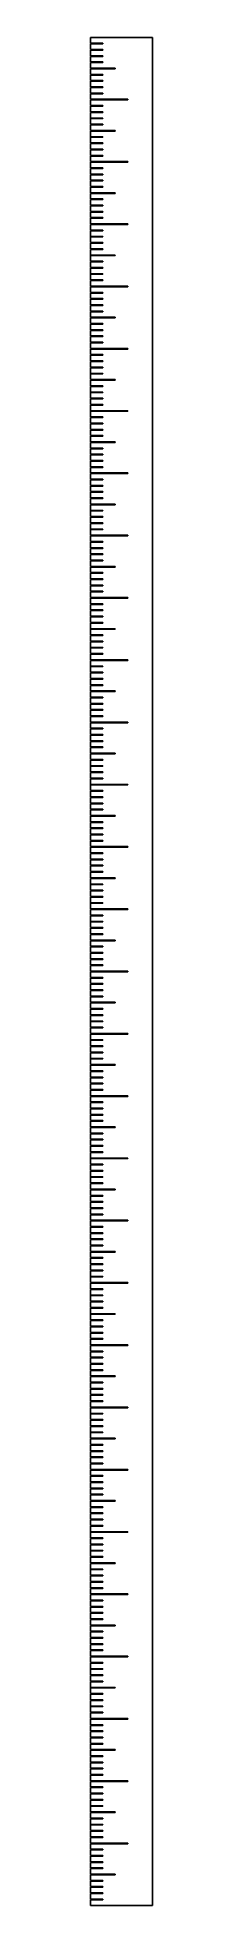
# Model space of a CAD drawing. Header units: metres. Extents: x 0 to 10, y 0 to 300.
import ezdxf

# ---------------------------------------------------------------- set-up
doc = ezdxf.new("R2010")
doc.units = ezdxf.units.M

msp = doc.modelspace()

# ---------------------------------------------------------------- linework, layer by layer
for p, q in [((10, 300), (0, 300)), ((0, 300), (0, 299.05)), ((10, 0), (10, 300)), ((0, 299.05), (2, 299.05)), ((2, 298.95), (0, 298.95)), ((0, 298.95), (0, 298.05)), ((0, 298.05), (2, 298.05)), ((2, 297.95), (0, 297.95)), ((0, 297.95), (0, 297.05)), ((0, 297.05), (2, 297.05)), ((2, 299.05), (2, 298.95)), ((2, 298.05), (2, 297.95)), ((2, 297.05), (2, 296.95)), ((2, 296.95), (0, 296.95)), ((0, 296.95), (0, 296.05)), ((0, 296.05), (2, 296.05)), ((2, 295.95), (0, 295.95)), ((0, 295.95), (0, 295.05)), ((0, 295.05), (4, 295.05)), ((4, 294.95), (0, 294.95)), ((0, 294.95), (0, 294.05)), ((0, 294.05), (2, 294.05)), ((2, 296.05), (2, 295.95)), ((2, 294.05), (2, 293.95)), ((4, 295.05), (4, 294.95)), ((2, 293.95), (0, 293.95)), ((0, 293.95), (0, 293.05)), ((0, 293.05), (2, 293.05)), ((2, 292.95), (0, 292.95)), ((0, 292.95), (0, 292.05)), ((0, 292.05), (2, 292.05)), ((2, 291.95), (0, 291.95)), ((0, 291.95), (0, 291.05)), ((0, 291.05), (2, 291.05)), ((2, 293.05), (2, 292.95)), ((2, 292.05), (2, 291.95)), ((2, 291.05), (2, 290.95)), ((2, 290.95), (0, 290.95)), ((0, 290.95), (0, 290.05)), ((0, 290.05), (6, 290.05)), ((6, 289.95), (0, 289.95)), ((0, 289.95), (0, 289.05)), ((0, 289.05), (2, 289.05)), ((2, 288.95), (0, 288.95)), ((0, 288.95), (0, 288.05)), ((0, 288.05), (2, 288.05)), ((2, 289.05), (2, 288.95)), ((2, 288.05), (2, 287.95)), ((6, 290.05), (6, 289.95)), ((2, 287.95), (0, 287.95)), ((0, 287.95), (0, 287.05)), ((0, 287.05), (2, 287.05)), ((2, 286.95), (0, 286.95)), ((0, 286.95), (0, 286.05)), ((0, 286.05), (2, 286.05)), ((2, 285.95), (0, 285.95)), ((0, 285.95), (0, 285.05)), ((0, 285.05), (4, 285.05)), ((2, 287.05), (2, 286.95)), ((2, 286.05), (2, 285.95)), ((4, 285.05), (4, 284.95)), ((4, 284.95), (0, 284.95)), ((0, 284.95), (0, 284.05)), ((0, 284.05), (2, 284.05)), ((2, 283.95), (0, 283.95)), ((0, 283.95), (0, 283.05)), ((0, 283.05), (2, 283.05)), ((2, 282.95), (0, 282.95)), ((0, 282.95), (0, 282.05)), ((0, 282.05), (2, 282.05)), ((2, 284.05), (2, 283.95)), ((2, 283.05), (2, 282.95)), ((2, 282.05), (2, 281.95)), ((2, 281.95), (0, 281.95)), ((0, 281.95), (0, 281.05)), ((0, 281.05), (2, 281.05)), ((2, 280.95), (0, 280.95)), ((0, 280.95), (0, 280.05)), ((0, 280.05), (6, 280.05)), ((6, 279.95), (0, 279.95)), ((0, 279.95), (0, 279.05)), ((0, 279.05), (2, 279.05)), ((2, 281.05), (2, 280.95)), ((2, 279.05), (2, 278.95)), ((6, 280.05), (6, 279.95)), ((2, 278.95), (0, 278.95)), ((0, 278.95), (0, 278.05)), ((0, 278.05), (2, 278.05)), ((2, 277.95), (0, 277.95)), ((0, 277.95), (0, 277.05)), ((0, 277.05), (2, 277.05)), ((2, 276.95), (0, 276.95)), ((0, 276.95), (0, 276.05)), ((0, 276.05), (2, 276.05)), ((2, 278.05), (2, 277.95)), ((2, 277.05), (2, 276.95)), ((2, 276.05), (2, 275.95)), ((2, 275.95), (0, 275.95)), ((0, 275.95), (0, 275.05)), ((0, 275.05), (4, 275.05)), ((4, 274.95), (0, 274.95)), ((0, 274.95), (0, 274.05)), ((0, 274.05), (2, 274.05)), ((2, 273.95), (0, 273.95)), ((0, 273.95), (0, 273.05)), ((0, 273.05), (2, 273.05)), ((2, 274.05), (2, 273.95)), ((2, 273.05), (2, 272.95)), ((4, 275.05), (4, 274.95)), ((2, 272.95), (0, 272.95)), ((0, 272.95), (0, 272.05)), ((0, 272.05), (2, 272.05)), ((2, 271.95), (0, 271.95)), ((0, 271.95), (0, 271.05)), ((0, 271.05), (2, 271.05)), ((2, 270.95), (0, 270.95)), ((0, 270.95), (0, 270.05)), ((0, 270.05), (6, 270.05)), ((2, 272.05), (2, 271.95)), ((2, 271.05), (2, 270.95)), ((6, 270.05), (6, 269.95)), ((6, 269.95), (0, 269.95)), ((0, 269.95), (0, 269.05)), ((0, 269.05), (2, 269.05)), ((2, 268.95), (0, 268.95)), ((0, 268.95), (0, 268.05)), ((0, 268.05), (2, 268.05)), ((2, 267.95), (0, 267.95)), ((0, 267.95), (0, 267.05)), ((0, 267.05), (2, 267.05)), ((2, 269.05), (2, 268.95)), ((2, 268.05), (2, 267.95)), ((2, 267.05), (2, 266.95)), ((2, 266.95), (0, 266.95)), ((0, 266.95), (0, 266.05)), ((0, 266.05), (2, 266.05)), ((2, 265.95), (0, 265.95)), ((0, 265.95), (0, 265.05)), ((0, 265.05), (4, 265.05)), ((4, 264.95), (0, 264.95)), ((0, 264.95), (0, 264.05)), ((0, 264.05), (2, 264.05)), ((2, 266.05), (2, 265.95)), ((2, 264.05), (2, 263.95)), ((4, 265.05), (4, 264.95)), ((2, 263.95), (0, 263.95)), ((0, 263.95), (0, 263.05)), ((0, 263.05), (2, 263.05)), ((2, 262.95), (0, 262.95)), ((0, 262.95), (0, 262.05)), ((0, 262.05), (2, 262.05)), ((2, 261.95), (0, 261.95)), ((0, 261.95), (0, 261.05)), ((0, 261.05), (2, 261.05)), ((2, 263.05), (2, 262.95)), ((2, 262.05), (2, 261.95)), ((2, 261.05), (2, 260.95)), ((2, 260.95), (0, 260.95)), ((0, 260.95), (0, 260.05)), ((0, 260.05), (6, 260.05)), ((6, 259.95), (0, 259.95)), ((0, 259.95), (0, 259.05)), ((0, 259.05), (2, 259.05)), ((2, 258.95), (0, 258.95)), ((0, 258.95), (0, 258.05)), ((0, 258.05), (2, 258.05)), ((2, 259.05), (2, 258.95)), ((2, 258.05), (2, 257.95)), ((6, 260.05), (6, 259.95)), ((2, 257.95), (0, 257.95)), ((0, 257.95), (0, 257.05)), ((0, 257.05), (2, 257.05)), ((2, 256.95), (0, 256.95)), ((0, 256.95), (0, 256.05)), ((0, 256.05), (2, 256.05)), ((2, 255.95), (0, 255.95)), ((0, 255.95), (0, 255.05)), ((0, 255.05), (4, 255.05)), ((2, 257.05), (2, 256.95)), ((2, 256.05), (2, 255.95)), ((4, 255.05), (4, 254.95)), ((4, 254.95), (0, 254.95)), ((0, 254.95), (0, 254.05)), ((0, 254.05), (2, 254.05)), ((2, 253.95), (0, 253.95)), ((0, 253.95), (0, 253.05)), ((0, 253.05), (2, 253.05)), ((2, 252.95), (0, 252.95)), ((0, 252.95), (0, 252.05)), ((0, 252.05), (2, 252.05)), ((2, 254.05), (2, 253.95)), ((2, 253.05), (2, 252.95)), ((2, 252.05), (2, 251.95)), ((2, 251.95), (0, 251.95)), ((0, 251.95), (0, 251.05)), ((0, 251.05), (2, 251.05)), ((2, 250.95), (0, 250.95)), ((0, 250.95), (0, 250.05)), ((0, 250.05), (6, 250.05)), ((6, 249.95), (0, 249.95)), ((0, 249.95), (0, 249.05)), ((0, 249.05), (2, 249.05)), ((2, 251.05), (2, 250.95)), ((2, 249.05), (2, 248.95)), ((6, 250.05), (6, 249.95)), ((2, 248.95), (0, 248.95)), ((0, 248.95), (0, 248.05)), ((0, 248.05), (2, 248.05)), ((2, 247.95), (0, 247.95)), ((0, 247.95), (0, 247.05)), ((0, 247.05), (2, 247.05)), ((2, 246.95), (0, 246.95)), ((0, 246.95), (0, 246.05)), ((0, 246.05), (2, 246.05)), ((2, 248.05), (2, 247.95)), ((2, 247.05), (2, 246.95)), ((2, 246.05), (2, 245.95)), ((2, 245.95), (0, 245.95)), ((0, 245.95), (0, 245.05)), ((0, 245.05), (4, 245.05)), ((4, 244.95), (0, 244.95)), ((0, 244.95), (0, 244.05)), ((0, 244.05), (2, 244.05)), ((2, 243.95), (0, 243.95)), ((0, 243.95), (0, 243.05)), ((0, 243.05), (2, 243.05)), ((2, 244.05), (2, 243.95)), ((2, 243.05), (2, 242.95)), ((4, 245.05), (4, 244.95)), ((2, 242.95), (0, 242.95)), ((0, 242.95), (0, 242.05)), ((0, 242.05), (2, 242.05)), ((2, 241.95), (0, 241.95)), ((0, 241.95), (0, 241.05)), ((0, 241.05), (2, 241.05)), ((2, 240.95), (0, 240.95)), ((0, 240.95), (0, 240.05)), ((0, 240.05), (6, 240.05)), ((2, 242.05), (2, 241.95)), ((2, 241.05), (2, 240.95)), ((6, 240.05), (6, 239.95)), ((6, 239.95), (0, 239.95)), ((0, 239.95), (0, 239.05)), ((0, 239.05), (2, 239.05)), ((2, 238.95), (0, 238.95)), ((0, 238.95), (0, 238.05)), ((0, 238.05), (2, 238.05)), ((2, 237.95), (0, 237.95)), ((0, 237.95), (0, 237.05)), ((0, 237.05), (2, 237.05)), ((2, 239.05), (2, 238.95)), ((2, 238.05), (2, 237.95)), ((2, 237.05), (2, 236.95)), ((2, 236.95), (0, 236.95)), ((0, 236.95), (0, 236.05)), ((0, 236.05), (2, 236.05)), ((2, 235.95), (0, 235.95)), ((0, 235.95), (0, 235.05)), ((0, 235.05), (4, 235.05)), ((4, 234.95), (0, 234.95)), ((0, 234.95), (0, 234.05)), ((0, 234.05), (2, 234.05)), ((2, 236.05), (2, 235.95)), ((2, 234.05), (2, 233.95)), ((4, 235.05), (4, 234.95)), ((2, 233.95), (0, 233.95)), ((0, 233.95), (0, 233.05)), ((0, 233.05), (2, 233.05)), ((2, 232.95), (0, 232.95)), ((0, 232.95), (0, 232.05)), ((0, 232.05), (2, 232.05)), ((2, 231.95), (0, 231.95)), ((0, 231.95), (0, 231.05)), ((0, 231.05), (2, 231.05)), ((2, 233.05), (2, 232.95)), ((2, 232.05), (2, 231.95)), ((2, 231.05), (2, 230.95)), ((2, 230.95), (0, 230.95)), ((0, 230.95), (0, 230.05)), ((0, 230.05), (6, 230.05)), ((6, 229.95), (0, 229.95)), ((0, 229.95), (0, 229.05)), ((0, 229.05), (2, 229.05)), ((2, 228.95), (0, 228.95)), ((0, 228.95), (0, 228.05)), ((0, 228.05), (2, 228.05)), ((2, 229.05), (2, 228.95)), ((2, 228.05), (2, 227.95)), ((6, 230.05), (6, 229.95)), ((2, 227.95), (0, 227.95)), ((0, 227.95), (0, 227.05)), ((0, 227.05), (2, 227.05)), ((2, 226.95), (0, 226.95)), ((0, 226.95), (0, 226.05)), ((0, 226.05), (2, 226.05)), ((2, 225.95), (0, 225.95)), ((0, 225.95), (0, 225.05)), ((0, 225.05), (4, 225.05)), ((2, 227.05), (2, 226.95)), ((2, 226.05), (2, 225.95)), ((4, 225.05), (4, 224.95)), ((4, 224.95), (0, 224.95)), ((0, 224.95), (0, 224.05)), ((0, 224.05), (2, 224.05)), ((2, 223.95), (0, 223.95)), ((0, 223.95), (0, 223.05)), ((0, 223.05), (2, 223.05)), ((2, 222.95), (0, 222.95)), ((0, 222.95), (0, 222.05)), ((0, 222.05), (2, 222.05)), ((2, 224.05), (2, 223.95)), ((2, 223.05), (2, 222.95)), ((2, 222.05), (2, 221.95)), ((2, 221.95), (0, 221.95)), ((0, 221.95), (0, 221.05)), ((0, 221.05), (2, 221.05)), ((2, 220.95), (0, 220.95)), ((0, 220.95), (0, 220.05)), ((0, 220.05), (6, 220.05)), ((6, 219.95), (0, 219.95)), ((0, 219.95), (0, 219.05)), ((0, 219.05), (2, 219.05)), ((2, 221.05), (2, 220.95)), ((2, 219.05), (2, 218.95)), ((6, 220.05), (6, 219.95)), ((2, 218.95), (0, 218.95)), ((0, 218.95), (0, 218.05)), ((0, 218.05), (2, 218.05)), ((2, 217.95), (0, 217.95)), ((0, 217.95), (0, 217.05)), ((0, 217.05), (2, 217.05)), ((2, 216.95), (0, 216.95)), ((0, 216.95), (0, 216.05)), ((0, 216.05), (2, 216.05)), ((2, 218.05), (2, 217.95)), ((2, 217.05), (2, 216.95)), ((2, 216.05), (2, 215.95)), ((2, 215.95), (0, 215.95)), ((0, 215.95), (0, 215.05)), ((0, 215.05), (4, 215.05)), ((4, 214.95), (0, 214.95)), ((0, 214.95), (0, 214.05)), ((0, 214.05), (2, 214.05)), ((2, 213.95), (0, 213.95)), ((0, 213.95), (0, 213.05)), ((0, 213.05), (2, 213.05)), ((2, 214.05), (2, 213.95)), ((2, 213.05), (2, 212.95)), ((4, 215.05), (4, 214.95)), ((2, 212.95), (0, 212.95)), ((0, 212.95), (0, 212.05)), ((0, 212.05), (2, 212.05)), ((2, 211.95), (0, 211.95)), ((0, 211.95), (0, 211.05)), ((0, 211.05), (2, 211.05)), ((2, 210.95), (0, 210.95)), ((0, 210.95), (0, 210.05)), ((0, 210.05), (6, 210.05)), ((2, 212.05), (2, 211.95)), ((2, 211.05), (2, 210.95)), ((6, 210.05), (6, 209.95)), ((6, 209.95), (0, 209.95)), ((0, 209.95), (0, 209.05)), ((0, 209.05), (2, 209.05)), ((2, 208.95), (0, 208.95)), ((0, 208.95), (0, 208.05)), ((0, 208.05), (2, 208.05)), ((2, 207.95), (0, 207.95)), ((0, 207.95), (0, 207.05)), ((0, 207.05), (2, 207.05)), ((2, 209.05), (2, 208.95)), ((2, 208.05), (2, 207.95)), ((2, 207.05), (2, 206.95)), ((2, 206.95), (0, 206.95)), ((0, 206.95), (0, 206.05)), ((0, 206.05), (2, 206.05)), ((2, 205.95), (0, 205.95)), ((0, 205.95), (0, 205.05)), ((0, 205.05), (4, 205.05)), ((4, 204.95), (0, 204.95)), ((0, 204.95), (0, 204.05)), ((0, 204.05), (2, 204.05)), ((2, 206.05), (2, 205.95)), ((2, 204.05), (2, 203.95)), ((4, 205.05), (4, 204.95)), ((2, 203.95), (0, 203.95)), ((0, 203.95), (0, 203.05)), ((0, 203.05), (2, 203.05)), ((2, 202.95), (0, 202.95)), ((0, 202.95), (0, 202.05)), ((0, 202.05), (2, 202.05)), ((2, 201.95), (0, 201.95)), ((0, 201.95), (0, 201.05)), ((0, 201.05), (2, 201.05)), ((2, 203.05), (2, 202.95)), ((2, 202.05), (2, 201.95)), ((2, 201.05), (2, 200.95)), ((2, 200.95), (0, 200.95)), ((0, 200.95), (0, 200.05)), ((0, 200.05), (6, 200.05)), ((6, 199.95), (0, 199.95)), ((0, 199.95), (0, 199.05)), ((0, 199.05), (2, 199.05)), ((2, 198.95), (0, 198.95)), ((0, 198.95), (0, 198.05)), ((0, 198.05), (2, 198.05)), ((2, 199.05), (2, 198.95)), ((2, 198.05), (2, 197.95)), ((6, 200.05), (6, 199.95)), ((2, 197.95), (0, 197.95)), ((0, 197.95), (0, 197.05)), ((0, 197.05), (2, 197.05)), ((2, 196.95), (0, 196.95)), ((0, 196.95), (0, 196.05)), ((0, 196.05), (2, 196.05)), ((2, 195.95), (0, 195.95)), ((0, 195.95), (0, 195.05)), ((0, 195.05), (4, 195.05)), ((2, 197.05), (2, 196.95)), ((2, 196.05), (2, 195.95)), ((4, 195.05), (4, 194.95)), ((4, 194.95), (0, 194.95)), ((0, 194.95), (0, 194.05)), ((0, 194.05), (2, 194.05)), ((2, 193.95), (0, 193.95)), ((0, 193.95), (0, 193.05)), ((0, 193.05), (2, 193.05)), ((2, 192.95), (0, 192.95)), ((0, 192.95), (0, 192.05)), ((0, 192.05), (2, 192.05)), ((2, 194.05), (2, 193.95)), ((2, 193.05), (2, 192.95)), ((2, 192.05), (2, 191.95)), ((2, 191.95), (0, 191.95)), ((0, 191.95), (0, 191.05)), ((0, 191.05), (2, 191.05)), ((2, 190.95), (0, 190.95)), ((0, 190.95), (0, 190.05)), ((0, 190.05), (6, 190.05)), ((6, 189.95), (0, 189.95)), ((0, 189.95), (0, 189.05)), ((0, 189.05), (2, 189.05)), ((2, 191.05), (2, 190.95)), ((2, 189.05), (2, 188.95)), ((6, 190.05), (6, 189.95)), ((2, 188.95), (0, 188.95)), ((0, 188.95), (0, 188.05)), ((0, 188.05), (2, 188.05)), ((2, 187.95), (0, 187.95)), ((0, 187.95), (0, 187.05)), ((0, 187.05), (2, 187.05)), ((2, 186.95), (0, 186.95)), ((0, 186.95), (0, 186.05)), ((0, 186.05), (2, 186.05)), ((2, 188.05), (2, 187.95)), ((2, 187.05), (2, 186.95)), ((2, 186.05), (2, 185.95)), ((2, 185.95), (0, 185.95)), ((0, 185.95), (0, 185.05)), ((0, 185.05), (4, 185.05)), ((4, 184.95), (0, 184.95)), ((0, 184.95), (0, 184.05)), ((0, 184.05), (2, 184.05)), ((2, 183.95), (0, 183.95)), ((0, 183.95), (0, 183.05)), ((0, 183.05), (2, 183.05)), ((2, 184.05), (2, 183.95)), ((2, 183.05), (2, 182.95)), ((4, 185.05), (4, 184.95)), ((2, 182.95), (0, 182.95)), ((0, 182.95), (0, 182.05)), ((0, 182.05), (2, 182.05)), ((2, 181.95), (0, 181.95)), ((0, 181.95), (0, 181.05)), ((0, 181.05), (2, 181.05)), ((2, 180.95), (0, 180.95)), ((0, 180.95), (0, 180.05)), ((0, 180.05), (6, 180.05)), ((2, 182.05), (2, 181.95)), ((2, 181.05), (2, 180.95)), ((6, 180.05), (6, 179.95)), ((6, 179.95), (0, 179.95)), ((0, 179.95), (0, 179.05)), ((0, 179.05), (2, 179.05)), ((2, 178.95), (0, 178.95)), ((0, 178.95), (0, 178.05)), ((0, 178.05), (2, 178.05)), ((2, 177.95), (0, 177.95)), ((0, 177.95), (0, 177.05)), ((0, 177.05), (2, 177.05)), ((2, 179.05), (2, 178.95)), ((2, 178.05), (2, 177.95)), ((2, 177.05), (2, 176.95)), ((2, 176.95), (0, 176.95)), ((0, 176.95), (0, 176.05)), ((0, 176.05), (2, 176.05)), ((2, 175.95), (0, 175.95)), ((0, 175.95), (0, 175.05)), ((0, 175.05), (4, 175.05)), ((4, 174.95), (0, 174.95)), ((0, 174.95), (0, 174.05)), ((0, 174.05), (2, 174.05)), ((2, 176.05), (2, 175.95)), ((2, 174.05), (2, 173.95)), ((4, 175.05), (4, 174.95)), ((2, 173.95), (0, 173.95)), ((0, 173.95), (0, 173.05)), ((0, 173.05), (2, 173.05)), ((2, 172.95), (0, 172.95)), ((0, 172.95), (0, 172.05)), ((0, 172.05), (2, 172.05)), ((2, 171.95), (0, 171.95)), ((0, 171.95), (0, 171.05)), ((0, 171.05), (2, 171.05)), ((2, 173.05), (2, 172.95)), ((2, 172.05), (2, 171.95)), ((2, 171.05), (2, 170.95)), ((2, 170.95), (0, 170.95)), ((0, 170.95), (0, 170.05)), ((0, 170.05), (6, 170.05)), ((6, 169.95), (0, 169.95)), ((0, 169.95), (0, 169.05)), ((0, 169.05), (2, 169.05)), ((2, 168.95), (0, 168.95)), ((0, 168.95), (0, 168.05)), ((0, 168.05), (2, 168.05)), ((2, 169.05), (2, 168.95)), ((2, 168.05), (2, 167.95)), ((6, 170.05), (6, 169.95)), ((2, 167.95), (0, 167.95)), ((0, 167.95), (0, 167.05)), ((0, 167.05), (2, 167.05)), ((2, 166.95), (0, 166.95)), ((0, 166.95), (0, 166.05)), ((0, 166.05), (2, 166.05)), ((2, 165.95), (0, 165.95)), ((0, 165.95), (0, 165.05)), ((0, 165.05), (4, 165.05)), ((2, 167.05), (2, 166.95)), ((2, 166.05), (2, 165.95)), ((4, 165.05), (4, 164.95)), ((4, 164.95), (0, 164.95)), ((0, 164.95), (0, 164.05)), ((0, 164.05), (2, 164.05)), ((2, 163.95), (0, 163.95)), ((0, 163.95), (0, 163.05)), ((0, 163.05), (2, 163.05)), ((2, 162.95), (0, 162.95)), ((0, 162.95), (0, 162.05)), ((0, 162.05), (2, 162.05)), ((2, 164.05), (2, 163.95)), ((2, 163.05), (2, 162.95)), ((2, 162.05), (2, 161.95)), ((2, 161.95), (0, 161.95)), ((0, 161.95), (0, 161.05)), ((0, 161.05), (2, 161.05)), ((2, 160.95), (0, 160.95)), ((0, 160.95), (0, 160.05)), ((0, 160.05), (6, 160.05)), ((6, 159.95), (0, 159.95)), ((0, 159.95), (0, 159.05)), ((0, 159.05), (2, 159.05)), ((2, 161.05), (2, 160.95)), ((2, 159.05), (2, 158.95)), ((6, 160.05), (6, 159.95)), ((2, 158.95), (0, 158.95)), ((0, 158.95), (0, 158.05)), ((0, 158.05), (2, 158.05)), ((2, 157.95), (0, 157.95)), ((0, 157.95), (0, 157.05)), ((0, 157.05), (2, 157.05)), ((2, 156.95), (0, 156.95)), ((0, 156.95), (0, 156.05)), ((0, 156.05), (2, 156.05)), ((2, 158.05), (2, 157.95)), ((2, 157.05), (2, 156.95)), ((2, 156.05), (2, 155.95)), ((2, 155.95), (0, 155.95)), ((0, 155.95), (0, 155.05)), ((0, 155.05), (4, 155.05)), ((4, 154.95), (0, 154.95)), ((0, 154.95), (0, 154.05)), ((0, 154.05), (2, 154.05)), ((2, 153.95), (0, 153.95)), ((0, 153.95), (0, 153.05)), ((0, 153.05), (2, 153.05)), ((2, 154.05), (2, 153.95)), ((2, 153.05), (2, 152.95)), ((4, 155.05), (4, 154.95)), ((2, 152.95), (0, 152.95)), ((0, 152.95), (0, 152.05)), ((0, 152.05), (2, 152.05)), ((2, 151.95), (0, 151.95)), ((0, 151.95), (0, 151.05)), ((0, 151.05), (2, 151.05)), ((2, 150.95), (0, 150.95)), ((0, 150.95), (0, 150.05)), ((0, 150.05), (6, 150.05)), ((2, 152.05), (2, 151.95)), ((2, 151.05), (2, 150.95)), ((6, 150.05), (6, 149.95)), ((6, 149.95), (0, 149.95)), ((0, 149.95), (0, 149.05)), ((0, 149.05), (2, 149.05)), ((2, 148.95), (0, 148.95)), ((0, 148.95), (0, 148.05)), ((0, 148.05), (2, 148.05)), ((2, 147.95), (0, 147.95)), ((0, 147.95), (0, 147.05)), ((0, 147.05), (2, 147.05)), ((2, 149.05), (2, 148.95)), ((2, 148.05), (2, 147.95)), ((2, 147.05), (2, 146.95)), ((2, 146.95), (0, 146.95)), ((0, 146.95), (0, 146.05)), ((0, 146.05), (2, 146.05)), ((2, 145.95), (0, 145.95)), ((0, 145.95), (0, 145.05)), ((0, 145.05), (4, 145.05)), ((4, 144.95), (0, 144.95)), ((0, 144.95), (0, 144.05)), ((0, 144.05), (2, 144.05)), ((2, 146.05), (2, 145.95)), ((2, 144.05), (2, 143.95)), ((4, 145.05), (4, 144.95)), ((2, 143.95), (0, 143.95)), ((0, 143.95), (0, 143.05)), ((0, 143.05), (2, 143.05)), ((2, 142.95), (0, 142.95)), ((0, 142.95), (0, 142.05)), ((0, 142.05), (2, 142.05)), ((2, 141.95), (0, 141.95)), ((0, 141.95), (0, 141.05)), ((0, 141.05), (2, 141.05)), ((2, 143.05), (2, 142.95)), ((2, 142.05), (2, 141.95)), ((2, 141.05), (2, 140.95)), ((2, 140.95), (0, 140.95)), ((0, 140.95), (0, 140.05)), ((0, 140.05), (6, 140.05)), ((6, 139.95), (0, 139.95)), ((0, 139.95), (0, 139.05)), ((0, 139.05), (2, 139.05)), ((2, 138.95), (0, 138.95)), ((0, 138.95), (0, 138.05)), ((0, 138.05), (2, 138.05)), ((2, 139.05), (2, 138.95)), ((2, 138.05), (2, 137.95)), ((6, 140.05), (6, 139.95)), ((2, 137.95), (0, 137.95)), ((0, 137.95), (0, 137.05)), ((0, 137.05), (2, 137.05)), ((2, 136.95), (0, 136.95)), ((0, 136.95), (0, 136.05)), ((0, 136.05), (2, 136.05)), ((2, 135.95), (0, 135.95)), ((0, 135.95), (0, 135.05)), ((0, 135.05), (4, 135.05)), ((2, 137.05), (2, 136.95)), ((2, 136.05), (2, 135.95)), ((4, 135.05), (4, 134.95)), ((4, 134.95), (0, 134.95)), ((0, 134.95), (0, 134.05)), ((0, 134.05), (2, 134.05)), ((2, 133.95), (0, 133.95)), ((0, 133.95), (0, 133.05)), ((0, 133.05), (2, 133.05)), ((2, 132.95), (0, 132.95)), ((0, 132.95), (0, 132.05)), ((0, 132.05), (2, 132.05)), ((2, 134.05), (2, 133.95)), ((2, 133.05), (2, 132.95)), ((2, 132.05), (2, 131.95)), ((2, 131.95), (0, 131.95)), ((0, 131.95), (0, 131.05)), ((0, 131.05), (2, 131.05)), ((2, 130.95), (0, 130.95)), ((0, 130.95), (0, 130.05)), ((0, 130.05), (6, 130.05)), ((6, 129.95), (0, 129.95)), ((0, 129.95), (0, 129.05)), ((0, 129.05), (2, 129.05)), ((2, 131.05), (2, 130.95)), ((2, 129.05), (2, 128.95)), ((6, 130.05), (6, 129.95)), ((2, 128.95), (0, 128.95)), ((0, 128.95), (0, 128.05)), ((0, 128.05), (2, 128.05)), ((2, 127.95), (0, 127.95)), ((0, 127.95), (0, 127.05)), ((0, 127.05), (2, 127.05)), ((2, 126.95), (0, 126.95)), ((0, 126.95), (0, 126.05)), ((0, 126.05), (2, 126.05)), ((2, 128.05), (2, 127.95)), ((2, 127.05), (2, 126.95)), ((2, 126.05), (2, 125.95)), ((2, 125.95), (0, 125.95)), ((0, 125.95), (0, 125.05)), ((0, 125.05), (4, 125.05)), ((4, 124.95), (0, 124.95)), ((0, 124.95), (0, 124.05)), ((0, 124.05), (2, 124.05)), ((2, 123.95), (0, 123.95)), ((0, 123.95), (0, 123.05)), ((0, 123.05), (2, 123.05)), ((2, 124.05), (2, 123.95)), ((2, 123.05), (2, 122.95)), ((4, 125.05), (4, 124.95)), ((2, 122.95), (0, 122.95)), ((0, 122.95), (0, 122.05)), ((0, 122.05), (2, 122.05)), ((2, 121.95), (0, 121.95)), ((0, 121.95), (0, 121.05)), ((0, 121.05), (2, 121.05)), ((2, 120.95), (0, 120.95)), ((0, 120.95), (0, 120.05)), ((0, 120.05), (6, 120.05)), ((2, 122.05), (2, 121.95)), ((2, 121.05), (2, 120.95)), ((6, 120.05), (6, 119.95)), ((6, 119.95), (0, 119.95)), ((0, 119.95), (0, 119.05)), ((0, 119.05), (2, 119.05)), ((2, 118.95), (0, 118.95)), ((0, 118.95), (0, 118.05)), ((0, 118.05), (2, 118.05)), ((2, 117.95), (0, 117.95)), ((0, 117.95), (0, 117.05)), ((0, 117.05), (2, 117.05)), ((2, 119.05), (2, 118.95)), ((2, 118.05), (2, 117.95)), ((2, 117.05), (2, 116.95)), ((2, 116.95), (0, 116.95)), ((0, 116.95), (0, 116.05)), ((0, 116.05), (2, 116.05)), ((2, 115.95), (0, 115.95)), ((0, 115.95), (0, 115.05)), ((0, 115.05), (4, 115.05)), ((4, 114.95), (0, 114.95)), ((0, 114.95), (0, 114.05)), ((0, 114.05), (2, 114.05)), ((2, 116.05), (2, 115.95)), ((2, 114.05), (2, 113.95)), ((4, 115.05), (4, 114.95)), ((2, 113.95), (0, 113.95)), ((0, 113.95), (0, 113.05)), ((0, 113.05), (2, 113.05)), ((2, 112.95), (0, 112.95)), ((0, 112.95), (0, 112.05)), ((0, 112.05), (2, 112.05)), ((2, 111.95), (0, 111.95)), ((0, 111.95), (0, 111.05)), ((0, 111.05), (2, 111.05)), ((2, 113.05), (2, 112.95)), ((2, 112.05), (2, 111.95)), ((2, 111.05), (2, 110.95)), ((2, 110.95), (0, 110.95)), ((0, 110.95), (0, 110.05)), ((0, 110.05), (6, 110.05)), ((6, 109.95), (0, 109.95)), ((0, 109.95), (0, 109.05)), ((0, 109.05), (2, 109.05)), ((2, 108.95), (0, 108.95)), ((0, 108.95), (0, 108.05)), ((0, 108.05), (2, 108.05)), ((2, 109.05), (2, 108.95)), ((2, 108.05), (2, 107.95)), ((6, 110.05), (6, 109.95)), ((2, 107.95), (0, 107.95)), ((0, 107.95), (0, 107.05)), ((0, 107.05), (2, 107.05)), ((2, 106.95), (0, 106.95)), ((0, 106.95), (0, 106.05)), ((0, 106.05), (2, 106.05)), ((2, 105.95), (0, 105.95)), ((0, 105.95), (0, 105.05)), ((0, 105.05), (4, 105.05)), ((2, 107.05), (2, 106.95)), ((2, 106.05), (2, 105.95)), ((4, 105.05), (4, 104.95)), ((4, 104.95), (0, 104.95)), ((0, 104.95), (0, 104.05)), ((0, 104.05), (2, 104.05)), ((2, 103.95), (0, 103.95)), ((0, 103.95), (0, 103.05)), ((0, 103.05), (2, 103.05)), ((2, 102.95), (0, 102.95)), ((0, 102.95), (0, 102.05)), ((0, 102.05), (2, 102.05)), ((2, 104.05), (2, 103.95)), ((2, 103.05), (2, 102.95)), ((2, 102.05), (2, 101.95)), ((2, 101.95), (0, 101.95)), ((0, 101.95), (0, 101.05)), ((0, 101.05), (2, 101.05)), ((2, 100.95), (0, 100.95)), ((0, 100.95), (0, 100.05)), ((0, 100.05), (6, 100.05)), ((6, 99.95), (0, 99.95)), ((0, 99.95), (0, 99.05)), ((0, 99.05), (2, 99.05)), ((2, 101.05), (2, 100.95)), ((2, 99.05), (2, 98.95)), ((6, 100.05), (6, 99.95)), ((2, 98.95), (0, 98.95)), ((0, 98.95), (0, 98.05)), ((0, 98.05), (2, 98.05)), ((2, 97.95), (0, 97.95)), ((0, 97.95), (0, 97.05)), ((0, 97.05), (2, 97.05)), ((2, 96.95), (0, 96.95)), ((0, 96.95), (0, 96.05)), ((0, 96.05), (2, 96.05)), ((2, 98.05), (2, 97.95)), ((2, 97.05), (2, 96.95)), ((2, 96.05), (2, 95.95)), ((2, 95.95), (0, 95.95)), ((0, 95.95), (0, 95.05)), ((0, 95.05), (4, 95.05)), ((4, 94.95), (0, 94.95)), ((0, 94.95), (0, 94.05)), ((0, 94.05), (2, 94.05)), ((2, 93.95), (0, 93.95)), ((0, 93.95), (0, 93.05)), ((0, 93.05), (2, 93.05)), ((2, 94.05), (2, 93.95)), ((2, 93.05), (2, 92.95)), ((4, 95.05), (4, 94.95)), ((2, 92.95), (0, 92.95)), ((0, 92.95), (0, 92.05)), ((0, 92.05), (2, 92.05)), ((2, 91.95), (0, 91.95)), ((0, 91.95), (0, 91.05)), ((0, 91.05), (2, 91.05)), ((2, 90.95), (0, 90.95)), ((0, 90.95), (0, 90.05)), ((0, 90.05), (6, 90.05)), ((2, 92.05), (2, 91.95)), ((2, 91.05), (2, 90.95)), ((6, 90.05), (6, 89.95)), ((6, 89.95), (0, 89.95)), ((0, 89.95), (0, 89.05)), ((0, 89.05), (2, 89.05)), ((2, 88.95), (0, 88.95)), ((0, 88.95), (0, 88.05)), ((0, 88.05), (2, 88.05)), ((2, 87.95), (0, 87.95)), ((0, 87.95), (0, 87.05)), ((0, 87.05), (2, 87.05)), ((2, 89.05), (2, 88.95)), ((2, 88.05), (2, 87.95)), ((2, 87.05), (2, 86.95)), ((2, 86.95), (0, 86.95)), ((0, 86.95), (0, 86.05)), ((0, 86.05), (2, 86.05)), ((2, 85.95), (0, 85.95)), ((0, 85.95), (0, 85.05)), ((0, 85.05), (4, 85.05)), ((4, 84.95), (0, 84.95)), ((0, 84.95), (0, 84.05)), ((0, 84.05), (2, 84.05)), ((2, 86.05), (2, 85.95)), ((2, 84.05), (2, 83.95)), ((4, 85.05), (4, 84.95)), ((2, 83.95), (0, 83.95)), ((0, 83.95), (0, 83.05)), ((0, 83.05), (2, 83.05)), ((2, 82.95), (0, 82.95)), ((0, 82.95), (0, 82.05)), ((0, 82.05), (2, 82.05)), ((2, 81.95), (0, 81.95)), ((0, 81.95), (0, 81.05)), ((0, 81.05), (2, 81.05)), ((2, 83.05), (2, 82.95)), ((2, 82.05), (2, 81.95)), ((2, 81.05), (2, 80.95)), ((2, 80.95), (0, 80.95)), ((0, 80.95), (0, 80.05)), ((0, 80.05), (6, 80.05)), ((6, 79.95), (0, 79.95)), ((0, 79.95), (0, 79.05)), ((0, 79.05), (2, 79.05)), ((2, 78.95), (0, 78.95)), ((0, 78.95), (0, 78.05)), ((0, 78.05), (2, 78.05)), ((2, 79.05), (2, 78.95)), ((2, 78.05), (2, 77.95)), ((6, 80.05), (6, 79.95)), ((2, 77.95), (0, 77.95)), ((0, 77.95), (0, 77.05)), ((0, 77.05), (2, 77.05)), ((2, 76.95), (0, 76.95)), ((0, 76.95), (0, 76.05)), ((0, 76.05), (2, 76.05)), ((2, 75.95), (0, 75.95)), ((0, 75.95), (0, 75.05)), ((0, 75.05), (4, 75.05)), ((2, 77.05), (2, 76.95)), ((2, 76.05), (2, 75.95)), ((4, 75.05), (4, 74.95)), ((4, 74.95), (0, 74.95)), ((0, 74.95), (0, 74.05)), ((0, 74.05), (2, 74.05)), ((2, 73.95), (0, 73.95)), ((0, 73.95), (0, 73.05)), ((0, 73.05), (2, 73.05)), ((2, 72.95), (0, 72.95)), ((0, 72.95), (0, 72.05)), ((0, 72.05), (2, 72.05)), ((2, 74.05), (2, 73.95)), ((2, 73.05), (2, 72.95)), ((2, 72.05), (2, 71.95)), ((2, 71.95), (0, 71.95)), ((0, 71.95), (0, 71.05)), ((0, 71.05), (2, 71.05)), ((2, 70.95), (0, 70.95)), ((0, 70.95), (0, 70.05)), ((0, 70.05), (6, 70.05)), ((6, 69.95), (0, 69.95)), ((0, 69.95), (0, 69.05)), ((0, 69.05), (2, 69.05)), ((2, 71.05), (2, 70.95)), ((2, 69.05), (2, 68.95)), ((6, 70.05), (6, 69.95)), ((2, 68.95), (0, 68.95)), ((0, 68.95), (0, 68.05)), ((0, 68.05), (2, 68.05)), ((2, 67.95), (0, 67.95)), ((0, 67.95), (0, 67.05)), ((0, 67.05), (2, 67.05)), ((2, 66.95), (0, 66.95)), ((0, 66.95), (0, 66.05)), ((0, 66.05), (2, 66.05)), ((2, 68.05), (2, 67.95)), ((2, 67.05), (2, 66.95)), ((2, 66.05), (2, 65.95)), ((2, 65.95), (0, 65.95)), ((0, 65.95), (0, 65.05)), ((0, 65.05), (4, 65.05)), ((4, 64.95), (0, 64.95)), ((0, 64.95), (0, 64.05)), ((0, 64.05), (2, 64.05)), ((2, 63.95), (0, 63.95)), ((0, 63.95), (0, 63.05)), ((0, 63.05), (2, 63.05)), ((2, 64.05), (2, 63.95)), ((2, 63.05), (2, 62.95)), ((4, 65.05), (4, 64.95)), ((2, 62.95), (0, 62.95)), ((0, 62.95), (0, 62.05)), ((0, 62.05), (2, 62.05)), ((2, 61.95), (0, 61.95)), ((0, 61.95), (0, 61.05)), ((0, 61.05), (2, 61.05)), ((2, 60.95), (0, 60.95)), ((0, 60.95), (0, 60.05)), ((0, 60.05), (6, 60.05)), ((2, 62.05), (2, 61.95)), ((2, 61.05), (2, 60.95)), ((6, 60.05), (6, 59.95)), ((6, 59.95), (0, 59.95)), ((0, 59.95), (0, 59.05)), ((0, 59.05), (2, 59.05)), ((2, 58.95), (0, 58.95)), ((0, 58.95), (0, 58.05)), ((0, 58.05), (2, 58.05)), ((2, 57.95), (0, 57.95)), ((0, 57.95), (0, 57.05)), ((0, 57.05), (2, 57.05)), ((2, 59.05), (2, 58.95)), ((2, 58.05), (2, 57.95)), ((2, 57.05), (2, 56.95)), ((2, 56.95), (0, 56.95)), ((0, 56.95), (0, 56.05)), ((0, 56.05), (2, 56.05)), ((2, 55.95), (0, 55.95)), ((0, 55.95), (0, 55.05)), ((0, 55.05), (4, 55.05)), ((4, 54.95), (0, 54.95)), ((0, 54.95), (0, 54.05)), ((0, 54.05), (2, 54.05)), ((2, 56.05), (2, 55.95)), ((2, 54.05), (2, 53.95)), ((4, 55.05), (4, 54.95)), ((2, 53.95), (0, 53.95)), ((0, 53.95), (0, 53.05)), ((0, 53.05), (2, 53.05)), ((2, 52.95), (0, 52.95)), ((0, 52.95), (0, 52.05)), ((0, 52.05), (2, 52.05)), ((2, 51.95), (0, 51.95)), ((0, 51.95), (0, 51.05)), ((0, 51.05), (2, 51.05)), ((2, 53.05), (2, 52.95)), ((2, 52.05), (2, 51.95)), ((2, 51.05), (2, 50.95)), ((2, 50.95), (0, 50.95)), ((0, 50.95), (0, 50.05)), ((0, 50.05), (6, 50.05)), ((6, 49.95), (0, 49.95)), ((0, 49.95), (0, 49.05)), ((0, 49.05), (2, 49.05)), ((2, 48.95), (0, 48.95)), ((0, 48.95), (0, 48.05)), ((0, 48.05), (2, 48.05)), ((2, 49.05), (2, 48.95)), ((2, 48.05), (2, 47.95)), ((6, 50.05), (6, 49.95)), ((2, 47.95), (0, 47.95)), ((0, 47.95), (0, 47.05)), ((0, 47.05), (2, 47.05)), ((2, 46.95), (0, 46.95)), ((0, 46.95), (0, 46.05)), ((0, 46.05), (2, 46.05)), ((2, 45.95), (0, 45.95)), ((0, 45.95), (0, 45.05)), ((0, 45.05), (4, 45.05)), ((2, 47.05), (2, 46.95)), ((2, 46.05), (2, 45.95)), ((4, 45.05), (4, 44.95)), ((4, 44.95), (0, 44.95)), ((0, 44.95), (0, 44.05)), ((0, 44.05), (2, 44.05)), ((2, 43.95), (0, 43.95)), ((0, 43.95), (0, 43.05)), ((0, 43.05), (2, 43.05)), ((2, 42.95), (0, 42.95)), ((0, 42.95), (0, 42.05)), ((0, 42.05), (2, 42.05)), ((2, 44.05), (2, 43.95)), ((2, 43.05), (2, 42.95)), ((2, 42.05), (2, 41.95)), ((2, 41.95), (0, 41.95)), ((0, 41.95), (0, 41.05)), ((0, 41.05), (2, 41.05)), ((2, 40.95), (0, 40.95)), ((0, 40.95), (0, 40.05)), ((0, 40.05), (6, 40.05)), ((6, 39.95), (0, 39.95)), ((0, 39.95), (0, 39.05)), ((0, 39.05), (2, 39.05)), ((2, 41.05), (2, 40.95)), ((2, 39.05), (2, 38.95)), ((6, 40.05), (6, 39.95)), ((2, 38.95), (0, 38.95)), ((0, 38.95), (0, 38.05)), ((0, 38.05), (2, 38.05)), ((2, 37.95), (0, 37.95)), ((0, 37.95), (0, 37.05)), ((0, 37.05), (2, 37.05)), ((2, 36.95), (0, 36.95)), ((0, 36.95), (0, 36.05)), ((0, 36.05), (2, 36.05)), ((2, 38.05), (2, 37.95)), ((2, 37.05), (2, 36.95)), ((2, 36.05), (2, 35.95)), ((2, 35.95), (0, 35.95)), ((0, 35.95), (0, 35.05)), ((0, 35.05), (4, 35.05)), ((4, 34.95), (0, 34.95)), ((0, 34.95), (0, 34.05)), ((0, 34.05), (2, 34.05)), ((2, 33.95), (0, 33.95)), ((0, 33.95), (0, 33.05)), ((0, 33.05), (2, 33.05)), ((2, 34.05), (2, 33.95)), ((2, 33.05), (2, 32.95)), ((4, 35.05), (4, 34.95)), ((2, 32.95), (0, 32.95)), ((0, 32.95), (0, 32.05)), ((0, 32.05), (2, 32.05)), ((2, 31.95), (0, 31.95)), ((0, 31.95), (0, 31.05)), ((0, 31.05), (2, 31.05)), ((2, 30.95), (0, 30.95)), ((0, 30.95), (0, 30.05)), ((0, 30.05), (6, 30.05)), ((2, 32.05), (2, 31.95)), ((2, 31.05), (2, 30.95)), ((6, 30.05), (6, 29.95)), ((6, 29.95), (0, 29.95)), ((0, 29.95), (0, 29.05)), ((0, 29.05), (2, 29.05)), ((2, 28.95), (0, 28.95)), ((0, 28.95), (0, 28.05)), ((0, 28.05), (2, 28.05)), ((2, 27.95), (0, 27.95)), ((0, 27.95), (0, 27.05)), ((0, 27.05), (2, 27.05)), ((2, 29.05), (2, 28.95)), ((2, 28.05), (2, 27.95)), ((2, 27.05), (2, 26.95)), ((2, 26.95), (0, 26.95)), ((0, 26.95), (0, 26.05)), ((0, 26.05), (2, 26.05)), ((2, 25.95), (0, 25.95)), ((0, 25.95), (0, 25.05)), ((0, 25.05), (4, 25.05)), ((4, 24.95), (0, 24.95)), ((0, 24.95), (0, 24.05)), ((0, 24.05), (2, 24.05)), ((2, 26.05), (2, 25.95)), ((2, 24.05), (2, 23.95)), ((4, 25.05), (4, 24.95)), ((2, 23.95), (0, 23.95)), ((0, 23.95), (0, 23.05)), ((0, 23.05), (2, 23.05)), ((2, 22.95), (0, 22.95)), ((0, 22.95), (0, 22.05)), ((0, 22.05), (2, 22.05)), ((2, 21.95), (0, 21.95)), ((0, 21.95), (0, 21.05)), ((0, 21.05), (2, 21.05)), ((2, 23.05), (2, 22.95)), ((2, 22.05), (2, 21.95)), ((2, 21.05), (2, 20.95)), ((2, 20.95), (0, 20.95)), ((0, 20.95), (0, 20.05)), ((0, 20.05), (6, 20.05)), ((6, 19.95), (0, 19.95)), ((0, 19.95), (0, 19.05)), ((0, 19.05), (2, 19.05)), ((2, 18.95), (0, 18.95)), ((0, 18.95), (0, 18.05)), ((0, 18.05), (2, 18.05)), ((2, 19.05), (2, 18.95)), ((2, 18.05), (2, 17.95)), ((6, 20.05), (6, 19.95)), ((2, 17.95), (0, 17.95)), ((0, 17.95), (0, 17.05)), ((0, 17.05), (2, 17.05)), ((2, 16.95), (0, 16.95)), ((0, 16.95), (0, 16.05)), ((0, 16.05), (2, 16.05)), ((2, 15.95), (0, 15.95)), ((0, 15.95), (0, 15.05)), ((0, 15.05), (4, 15.05)), ((2, 17.05), (2, 16.95)), ((2, 16.05), (2, 15.95)), ((4, 15.05), (4, 14.95)), ((4, 14.95), (0, 14.95)), ((0, 14.95), (0, 14.05)), ((0, 14.05), (2, 14.05)), ((2, 13.95), (0, 13.95)), ((0, 13.95), (0, 13.05)), ((0, 13.05), (2, 13.05)), ((2, 12.95), (0, 12.95)), ((0, 12.95), (0, 12.05)), ((0, 12.05), (2, 12.05)), ((2, 14.05), (2, 13.95)), ((2, 13.05), (2, 12.95)), ((2, 12.05), (2, 11.95)), ((2, 11.95), (0, 11.95)), ((0, 11.95), (0, 11.05)), ((0, 11.05), (2, 11.05)), ((2, 10.95), (0, 10.95)), ((0, 10.95), (0, 10.05)), ((0, 10.05), (6, 10.05)), ((6, 9.95), (0, 9.95)), ((0, 9.95), (0, 9.05)), ((0, 9.05), (2, 9.05)), ((2, 11.05), (2, 10.95)), ((2, 9.05), (2, 8.95)), ((6, 10.05), (6, 9.95)), ((2, 8.95), (0, 8.95)), ((0, 8.95), (0, 8.05)), ((0, 8.05), (2, 8.05)), ((2, 7.95), (0, 7.95)), ((0, 7.95), (0, 7.05)), ((0, 7.05), (2, 7.05)), ((2, 6.95), (0, 6.95)), ((0, 6.95), (0, 6.05)), ((0, 6.05), (2, 6.05)), ((2, 8.05), (2, 7.95)), ((2, 7.05), (2, 6.95)), ((2, 6.05), (2, 5.95)), ((2, 5.95), (0, 5.95)), ((0, 5.95), (0, 5.05)), ((0, 5.05), (4, 5.05)), ((4, 4.95), (0, 4.95)), ((0, 4.95), (0, 4.05)), ((0, 4.05), (2, 4.05)), ((2, 3.95), (0, 3.95)), ((0, 3.95), (0, 3.05)), ((0, 3.05), (2, 3.05)), ((2, 4.05), (2, 3.95)), ((2, 3.05), (2, 2.95)), ((4, 5.05), (4, 4.95)), ((2, 2.95), (0, 2.95)), ((0, 2.95), (0, 2.05)), ((0, 2.05), (2, 2.05)), ((2, 1.95), (0, 1.95)), ((0, 1.95), (0, 1.05)), ((0, 1.05), (2, 1.05)), ((2, 0.95), (0, 0.95)), ((0, 0.95), (0, 0)), ((0, 0), (10, 0)), ((2, 2.05), (2, 1.95)), ((2, 1.05), (2, 0.95))]:
    msp.add_line(p, q)

doc.saveas('drawing.dxf')
